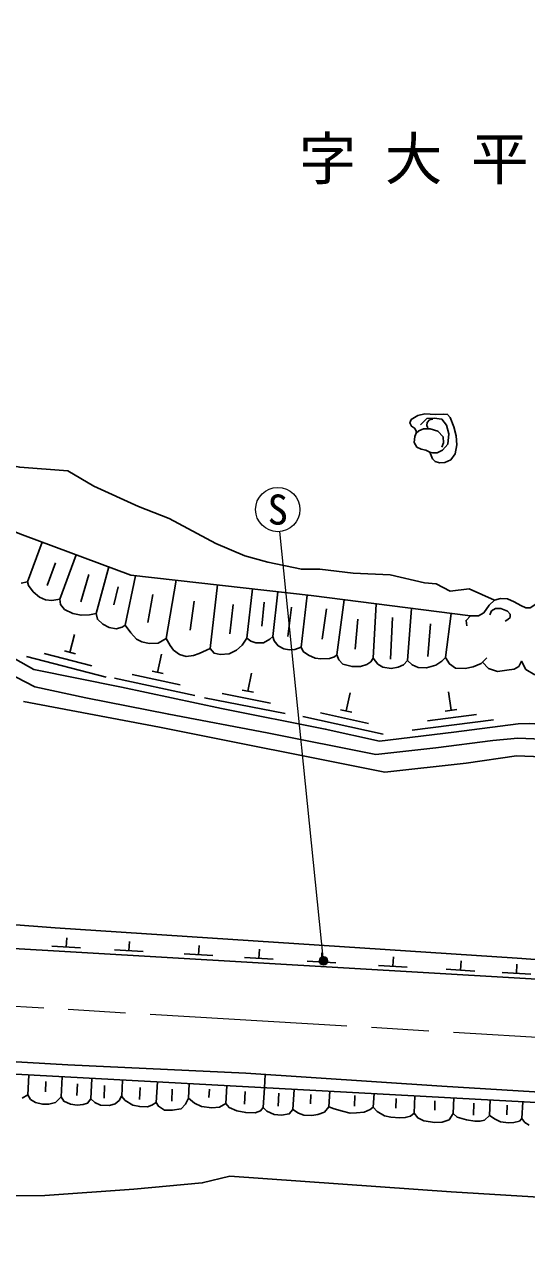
# Model space of a CAD drawing. Units: millimetres, scale not verified. Extents: x 40000 to 680000, y 20000 to 380000.
# Drawn here: x 334044 to 364598, y 244024 to 318910 of the extents above; entities that cross this region are included whole.
import ezdxf
from ezdxf.enums import TextEntityAlignment as Align

# ---------------------------------------------------------------- set-up
doc = ezdxf.new("R2010")
doc.units = ezdxf.units.MM
doc.header["$LTSCALE"] = 1000
doc.linetypes.add('CHAIN', pattern=[18.5, 12, -1.5, 3.5, -1.5])
for name, color, linetype, lineweight in [('M-BGD', 7, 'Continuous', 25), ('M-BGD-HTXT', 7, 'Continuous', 13), ('M-BMK', 2, 'CHAIN', 13), ('M-STR-STRC', 7, 'Continuous', 25)]:
    doc.layers.add(name, color=color, linetype=linetype, lineweight=lineweight)
doc.layers.add('M-BMK-HTXT', color=7, linetype='Continuous')
doc.styles.add('ＭＳ ゴシック', font='')
doc.styles.get('ＭＳ ゴシック').set_extended_font_data('MS Gothic')

msp = doc.modelspace()

# ---------------------------------------------------------------- hatches: boundary and pattern name
at = {"layer": 'M-STR-STRC'}
msp.add_hatch(color=256, dxfattribs=at).paths.add_polyline_path([(352465, 262020, -1), (352026, 261780, -0.41421), (352126, 262120, -0.41421)])

# ---------------------------------------------------------------- linework, layer by layer
at = {"layer": 'M-BGD'}
for p, q in [((334229, 284982), (335120, 287384)), ((335424, 284750), (335928, 286128)), ((336193, 283925), (337191, 286616)), ((337462, 283768), (337952, 285428)), ((338400, 283042), (339164, 285884)), ((340168, 282333), (340804, 285351)), ((339479, 283576), (339731, 284672)), ((342665, 281519), (343269, 285073)), ((345352, 280923), (345789, 284788)), ((341556, 282508), (341852, 284213)), ((347580, 281546), (347919, 284547)), ((349154, 281640), (349463, 284372)), ((350891, 281004), (351249, 284170)), ((353065, 280540), (353494, 283886)), ((344126, 282033), (344378, 283797)), ((346533, 281812), (346740, 283590)), ((348490, 282271), (348624, 283738)), ((350069, 281646), (350290, 283433)), ((352156, 281489), (352418, 283337)), ((355277, 280321), (355444, 283636)), ((357348, 280195), (357605, 283359)), ((354169, 280884), (354332, 282699)), ((356329, 280279), (356444, 282798)), ((358588, 280426), (358752, 282421)), ((359663, 280374), (360007, 283051)), ((336807, 280681), (337089, 281771)), ((334161, 280437), (339002, 279183)), ((335242, 280622), (338146, 279870)), ((336468, 280769), (337146, 280594)), ((342145, 279467), (342379, 280568)), ((340584, 279339), (343518, 278715)), ((341802, 279540), (342487, 279395)), ((347633, 278321), (347851, 279425)), ((339512, 279107), (344403, 278067)), ((345006, 277922), (349912, 276954)), ((346075, 278170), (349018, 277589)), ((347290, 278389), (347977, 278253)), ((353622, 277115), (353865, 278213)), ((360007, 277156), (359863, 278272)), ((353280, 277191), (353964, 277039)), ((359660, 277111), (360354, 277201)), ((350987, 276777), (355868, 275695)), ((352060, 277000), (354989, 276351)), ((357644, 275942), (362602, 276585)), ((358578, 276517), (361553, 276903)), ((336582, 262737), (336615, 263299)), ((340395, 262514), (340428, 263076)), ((335708, 262788), (337455, 262686)), ((339522, 262565), (341269, 262463)), ((343757, 262317), (345504, 262215)), ((344631, 262266), (344664, 262828)), ((347432, 262102), (349179, 262000)), ((348306, 262051), (348338, 262612)), ((352113, 261828), (352146, 262390)), ((356473, 261573), (356506, 262134)), ((351240, 261879), (352987, 261777)), ((355599, 261624), (357346, 261522)), ((359713, 261383), (361460, 261281)), ((360586, 261332), (360619, 261893)), ((363991, 261133), (364024, 261694)), ((363118, 261184), (364865, 261081)), ((334234, 253741), (334299, 254947)), ((336263, 253613), (336329, 254838)), ((338071, 253505), (338138, 254740)), ((339956, 253666), (340009, 254639)), ((348642, 254173), (348695, 254976)), ((335326, 253916), (335339, 254548)), ((337231, 253700), (337256, 254408)), ((338890, 253535), (338903, 254307)), ((341047, 253459), (341085, 254180)), ((342062, 253277), (342129, 254524)), ((343010, 253358), (343035, 254079)), ((344014, 253544), (344061, 254420)), ((345268, 253586), (345293, 254079)), ((346291, 253212), (346349, 254297)), ((347437, 253181), (347475, 253953)), ((348577, 252970), (348642, 254173)), ((350383, 252843), (350449, 254075)), ((352574, 253005), (352626, 253958)), ((349490, 253041), (349516, 253851)), ((351454, 253193), (351466, 253763)), ((354123, 253053), (354143, 253692)), ((355273, 252983), (355318, 253813)), ((356655, 252921), (356675, 253510)), ((357754, 252626), (357811, 253678)), ((359012, 252809), (359023, 253367)), ((360134, 252607), (360185, 253550)), ((361370, 252505), (361390, 253225)), ((362350, 252490), (362401, 253430)), ((364326, 252304), (364381, 253323)), ((363411, 252521), (363426, 253113))]:
    msp.add_line(p, q, dxfattribs=at)
for points in [[(294914, 264895), (369385, 260535), (369852, 260737), (370769, 260601), (371841, 260348), (406586, 258330), (419949, 257441), (424618, 257283), (428712, 257303), (445982, 260127), (448207, 260896), (451697, 262260), (456618, 264544), (462686, 267770), (467230, 270805), (474214, 275333), (496539, 290149), (501056, 293277), (507575, 297553), (548732, 325574)], [(303563, 299847), (333913, 287831), (340512, 285384), (351492, 284143), (361197, 282898)], [(358156, 294538), (358533, 294914), (358987, 294953), (359455, 294875), (359741, 294525), (359883, 293993), (359805, 293370), (359494, 292994), (359172, 292824), (358891, 292831), (358713, 292868)], [(358595, 294359), (358544, 294507), (358560, 294690), (358704, 294846), (358903, 294885)], [(357891, 294036), (358055, 294183), (358326, 294291), (358747, 294297), (359210, 294147), (359523, 293810), (359553, 293444), (359439, 293179)], [(333978, 277682), (342263, 276125), (355978, 273386), (360939, 273946), (364000, 274375), (369650, 274166), (371763, 274141), (383560, 276383), (387815, 277325), (400202, 276447), (403756, 274976), (421515, 268338), (428909, 265488), (437332, 265383), (446427, 270117), (449093, 272805), (454620, 278099), (458327, 281763), (459149, 283475), (462637, 290114), (464178, 293244)], [(325844, 291026), (326072, 291309), (328601, 291886), (330842, 292196), (331840, 292307), (333748, 291952), (336676, 291730), (338251, 290799), (340979, 289558), (342843, 288826), (345682, 287319), (347457, 286565), (348854, 286166), (350895, 285745), (352027, 285745), (354045, 285501), (356293, 285408), (358401, 284920), (359111, 284853), (359953, 284410), (361107, 284543), (362657, 283855)], [(333834, 284902), (334229, 284982), (334285, 284748), (334556, 284378), (334945, 284051), (335322, 283885), (335698, 283845), (336193, 283925), (336239, 283604), (336473, 283294), (336972, 283042), (337484, 282947), (337995, 282959), (338400, 283042), (338475, 282697), (338797, 282397), (339197, 282190), (339618, 282126), (339983, 282226), (340168, 282333), (340505, 281882), (340857, 281495), (341181, 281328), (341637, 281226), (342168, 281237), (342665, 281519), (342903, 281109), (343114, 280816), (343472, 280548), (343888, 280434), (344326, 280483), (344671, 280609), (345352, 280923), (345581, 280631), (345949, 280558), (346490, 280598), (346938, 280825), (347299, 281119), (347580, 281546), (347813, 281367), (348121, 281273), (348590, 281273), (348966, 281487), (349154, 281640), (349239, 281384), (349487, 281086), (349820, 280889), (350156, 280841), (350495, 280863), (350891, 281004), (351013, 280746), (351325, 280512), (351738, 280334), (352078, 280284), (352613, 280306), (352914, 280412), (353065, 280540), (353178, 280233), (353430, 279975), (353985, 279817), (354495, 279824), (354886, 279950), (355119, 280113), (355277, 280321), (355546, 279969), (355863, 279776), (356373, 279708), (356793, 279776), (357116, 279918), (357348, 280195), (357636, 279931), (358016, 279770), (358518, 279741), (359088, 279914), (359439, 280138), (359663, 280374)], [(360974, 282301), (360928, 282625), (361197, 282898), (361678, 282902), (362011, 283096), (362337, 283563), (362657, 283855), (363014, 283971), (363440, 283935), (363847, 283762), (364267, 283528), (364561, 283402), (364824, 283402), (365058, 283528), (365628, 283922), (366265, 284078), (367010, 284090), (367767, 283886), (368331, 283634), (368752, 283334), (368992, 283058), (369076, 282830)], [(328389, 283131), (334609, 279637), (339942, 278555), (346033, 277261), (352354, 276013), (355655, 275282), (360181, 275817), (364101, 276325), (364814, 276353), (369312, 276048), (372178, 275956), (375792, 276694), (381790, 277831), (388083, 279282), (392027, 278746), (400621, 277836), (407125, 275367), (411638, 273609), (417839, 271272)], [(362376, 282959), (362463, 283208), (362711, 283352), (363041, 283364), (363451, 283190), (363602, 283000), (363602, 282809), (363463, 282682), (363312, 282578)], [(359663, 280374), (359916, 279977), (360281, 279731), (360871, 279702), (361354, 279800), (361836, 279997), (362190, 280341)], [(361931, 280089), (362298, 279702), (362830, 279525), (363411, 279594), (363844, 279662), (364139, 279830), (364297, 280144), (364553, 279643), (365114, 279318)], [(332364, 279772), (334660, 278578), (337781, 277924), (342818, 276914), (348806, 275792), (355433, 274470), (359076, 274862), (362559, 275322), (364077, 275463), (371893, 275127), (373800, 275462), (377494, 276243), (380635, 276822), (384516, 277595), (388028, 278277), (392360, 277795), (398732, 277206), (400736, 277074), (417100, 270791)], [(225973, 277779), (227923, 276953), (229987, 276212), (240847, 273285), (248766, 271434), (263866, 268858), (267861, 268629), (282440, 267370), (294979, 266451), (299245, 266238), (304856, 265883), (315691, 265368), (319487, 265046), (326581, 264611), (335906, 263917), (364044, 262056), (375884, 261196), (401066, 259479), (406184, 259194), (406764, 259226), (406704, 258322)], [(211970, 270543), (217593, 268414), (224015, 266314), (229470, 264743), (234086, 263471), (239532, 262229), (246486, 260958), (252710, 260100), (259487, 259449), (267754, 258884), (274442, 258529), (297248, 257367), (333502, 254990), (365569, 253259)], [(299856, 257704), (336670, 255577), (347517, 255054), (359456, 254266), (376057, 253253), (392541, 252374), (409167, 251310), (428752, 250141), (431531, 250311), (436467, 250639), (440024, 251124), (444212, 251964), (447625, 252816), (452973, 254592), (456898, 256350), (459077, 257308), (463848, 259818)], [(333905, 253537), (334234, 253741), (334395, 253462), (334711, 253270), (335127, 253174), (335527, 253182), (335919, 253278), (336263, 253613), (336427, 253358), (336835, 253174), (337247, 253118), (337615, 253142), (337875, 253242), (338071, 253505), (338315, 253276), (338661, 253120), (339220, 253087), (339557, 253196), (339802, 253405), (339947, 253650), (340172, 253397), (340638, 253120), (341056, 253023), (341518, 253007), (341785, 253113), (342062, 253277), (342203, 253049), (342567, 252808), (343033, 252801), (343573, 252898), (343834, 253177), (344014, 253544), (344387, 253230), (344821, 253035), (345454, 252954), (345902, 252995), (346291, 253212), (346494, 252968), (346969, 252773), (347507, 252656), (348092, 252637), (348411, 252775), (348577, 252970), (348801, 252749), (349239, 252539), (349695, 252511), (350162, 252579), (350383, 252843), (350721, 252633), (351053, 252510), (351534, 252483), (351902, 252537), (352302, 252682), (352574, 253005), (352888, 252887), (353410, 252737), (353864, 252629), (354255, 252638), (354715, 252682), (355086, 252841), (355273, 252983), (355501, 252735), (355961, 252471), (356344, 252373), (356898, 252337), (357225, 252355), (357538, 252439), (357754, 252626), (357985, 252340), (358347, 252164), (359012, 252057), (359472, 252073), (359892, 252225), (360134, 252607), (360380, 252385), (360956, 252210), (361450, 252138), (361779, 252131), (362046, 252191), (362350, 252490), (362699, 252268), (363017, 252105), (363505, 252045), (363832, 252057), (364177, 252132), (364326, 252304), (364505, 252047), (364773, 251884)], [(321926, 247500), (335275, 247617), (340699, 247993), (344862, 248376), (346533, 248787), (360025, 247839), (370680, 247176), (378843, 246108), (386497, 245533), (399432, 244535), (405355, 244298), (412121, 244134), (421050, 244024), (432213, 244270), (439225, 244790), (446101, 245693), (452879, 246789), (465090, 248817)]]:
    msp.add_lwpolyline(points, dxfattribs=at)
msp.add_lwpolyline([(357877, 294167), (357794, 294341), (357603, 294456), (357496, 294663), (357578, 294862), (357984, 295110), (358415, 295201), (359069, 295160), (359574, 295193), (359797, 295176), (359963, 294994), (360170, 294423), (360311, 293869), (360352, 293315), (360253, 292769), (359988, 292413), (359640, 292239), (359301, 292215), (359052, 292297), (358886, 292463), (358804, 292669), (358713, 292868), (358473, 293000), (358183, 293058), (357934, 293182), (357760, 293464), (357802, 293819), (357891, 294036)], close=True, dxfattribs=at)
at = {"layer": 'M-BGD-HTXT'}
msp.add_line((352246, 261900), (349594, 288036), dxfattribs=at)
msp.add_circle((349458, 289379), 1350, dxfattribs=at)
at = {"layer": 'M-BMK'}
msp.add_lwpolyline([(267824, 263035), (368606, 257058), (403511, 255046), (417032, 254306), (425164, 253790), (429425, 253777), (433586, 253853), (437212, 254265), (443627, 255355), (448895, 256817), (453239, 258364), (458570, 260739), (463171, 263318), (468197, 266481), (550444, 323040)], dxfattribs=at)
at = {"layer": 'M-STR-STRC'}
msp.add_circle((352246, 261900), 250, dxfattribs=at)

# ---------------------------------------------------------------- texts
at = {"layer": 'M-BGD-HTXT', "style": 'ＭＳ ゴシック'}
msp.add_text('S', height=1833, dxfattribs=at).set_placement((349458, 289379), align=Align.MIDDLE_CENTER)
at = {"layer": 'M-BMK-HTXT', "style": 'ＭＳ ゴシック'}
msp.add_text('字 大 平 向', height=2566, dxfattribs=at).set_placement((360356, 310744), align=Align.MIDDLE_CENTER)

doc.saveas('drawing.dxf')
